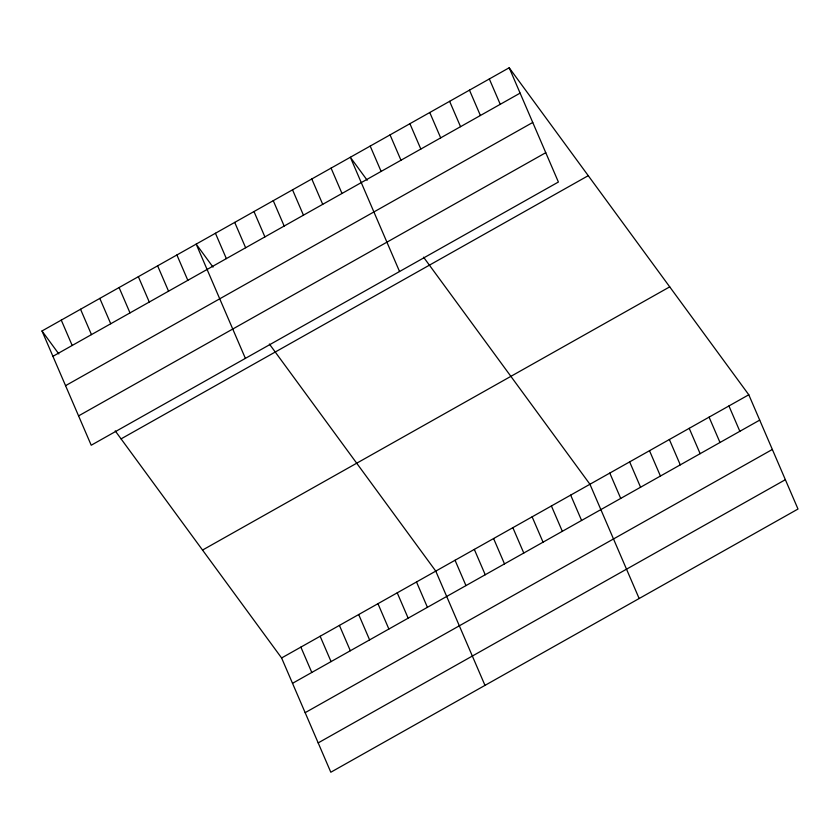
<?xml version="1.0" encoding="UTF-8"?>
<svg xmlns="http://www.w3.org/2000/svg" width="840" height="840" viewBox="0 0 840 840"><rect width="100%" height="100%" fill="white"/><g stroke="black" fill="none" stroke-linecap="round" stroke-linejoin="round"><path stroke-width="1.26" d="M509.187 67.767L558.4 182.028L91.214 445.231L42 330.971L509.187 67.767L748.787 394.769L798 509.03L330.813 772.233L281.6 657.972L115.217 430.889M52.92 356.328L520.107 93.124M65.552 385.665L532.739 122.462M78.572 415.894L545.759 152.691M121.065 438.879L588.252 175.675M202.535 550.063L669.722 286.86M281.6 657.972L748.787 394.769M292.519 683.319L759.707 420.116M305.161 712.667L772.349 449.463M318.181 742.896L785.369 479.693M367.185 180.243L350.343 157.259L399.556 271.519M423.56 257.177L589.942 484.26L639.156 598.521M213.014 267.099L196.172 244.115L245.385 358.376M269.388 344.032L435.771 571.116L484.985 685.377M42 330.971L58.842 353.955M728.931 405.951L739.851 431.308M709.075 417.134L719.996 442.491M689.22 428.327L700.14 453.673M669.365 439.509L680.284 464.867M489.332 78.96L500.252 104.307M649.509 450.702L660.429 476.049M629.654 461.885L640.574 487.242M469.476 90.142L480.396 115.5M449.62 101.325L460.541 126.683M609.798 473.067L620.718 498.425M429.765 112.518L440.685 137.865M570.675 495.117L581.595 520.464M409.909 123.701L420.83 149.058M551.408 505.974L562.327 531.321M390.054 134.883L400.974 160.241M532.13 516.831L543.05 542.178M370.199 146.076L381.119 171.423M512.862 527.688L523.782 553.035M493.594 538.545L504.504 563.892M331.076 168.116L341.995 193.473M474.317 549.402L485.237 574.749M311.798 178.972L322.718 204.33M455.049 560.259L465.969 585.606M292.53 189.829L303.45 215.187M273.262 200.686L284.172 226.044M416.504 581.973L427.423 607.32M253.984 211.543L264.904 236.901M397.236 592.83L408.156 618.177M234.717 222.401L245.637 247.758M377.958 603.687L388.878 629.034M215.439 233.258L226.359 258.615M358.691 614.544L369.611 639.891M339.423 625.401L350.332 650.748M176.904 254.972L187.824 280.329M320.145 636.258L331.065 661.605M157.626 265.829L168.546 291.186M300.877 647.115L311.798 672.462M138.359 276.685L149.278 302.043M119.091 287.543L130.001 312.9M99.813 298.399L110.733 323.757M80.545 309.256L91.466 334.614M61.268 320.114L72.188 345.471"/></g></svg>
